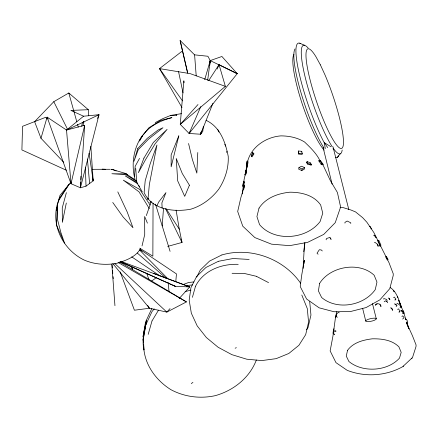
<?xml version="1.0" encoding="UTF-8"?>
<svg xmlns="http://www.w3.org/2000/svg" width="438" height="438" viewBox="0 0 438 438"><rect width="100%" height="100%" fill="white"/><g stroke="black" fill="none" stroke-linecap="round" stroke-linejoin="round"><path stroke-width="0.66" d="M153.054 203.15L152.862 256.203L139.733 248.193M304.541 242.838L303.085 268.401M90.836 146.281L93.19 180.828L86.018 186.161L80.45 187.776L80.691 182.323M80.806 179.596L80.959 176.191M83.165 125.755L83.346 121.665M256.356 359.981C249.671 377.852 233.35 390.597 215.277 395.656C200.292 398.947 184.612 396.97 171.044 389.754C156.99 381.06 145.925 366.639 143.943 349.967C141.857 339.998 143.905 330.132 146.653 320.523L145.821 325.078M197.784 152.523L196.837 173.13L192.298 159.229L188.564 143.516M48.021 118.966L47.123 117.127L71 183.719L80.45 187.776L84.66 125.295L66.532 130.064L47.123 117.127L40.986 138.271L63.784 162.372M344.92 223.106L344.969 222.367L347.192 221.031L350.8 222.816L350.745 223.555M162.208 225.992L163.494 208.362M134.444 176.399L135.183 166.292L139.519 158.386M148.006 198.945L149.347 184.507L156.968 144.967L150.103 164.053L145.202 180.719L144.129 192.611C152.052 209.95 174.176 212.359 190.902 209.161C202.126 205.685 211.691 198.425 218.759 189.167C225.088 179.465 228.767 168.061 228.231 156.393C225.51 142.317 220.051 126.757 206.095 120.351M203.292 126.609L202.794 131.373L200.637 134.231L189.112 133.481L180.264 124.387L183.856 80.8L184.102 82.837M175.753 281.765L176.47 273.925L139.996 249.463M209.736 65.361L210.235 60.597L207.891 56.256L194.598 54.854L180.122 40.526L187.557 72.911M246.512 165.164L247.147 161.129L247.919 161.272L247.93 162.191L247.284 165.307L246.512 165.164L247.147 161.129M247.284 165.307L247.53 163.046M245.942 171.198L245.045 174.85L245.784 170.76C247.098 171.083 246.145 175.101 245.045 174.85M242.783 186.221L243.599 181.655L244.251 181.775L243.933 184.338L243.435 186.342L242.783 186.221L243.599 181.655M242.269 193.935L243.358 185.378M243.61 183.402L244.108 179.454L247.831 163.456L245.789 172.473M243.435 186.342L243.577 185.203M303.802 251.713L304.919 242.915M303.572 266.364L303.748 265.023M303.917 263.681L304.35 260.32L301.831 274.412L300.238 286.228L300.479 287.071L306.616 299.017L319.149 307.832L334.019 311.741L350.192 311.61L366.058 307.569L379.877 299.855L389.782 288.658L393.209 275.557L393.264 273.827L388.993 262.674L373.806 232.458L366.924 222.301L362.642 217.653L355.546 211.915L351.024 210.037L342.79 207.497L340.107 207.497M212.917 103.308L200.637 134.231L200.9 132.205M207.683 80.187L210.235 60.597L221.907 56.48L237.221 73.683L189.112 133.481L200.812 106.582M209.972 62.629L210.235 60.597L237.221 73.683L236.077 73.047M245.357 174.406L246.829 165.033M143.456 342.675L143.281 335.13L143.429 338.503M57.991 202.088C50.321 224.886 63.083 249.939 84.266 260.09C94.4 264.437 105.405 265.127 116.218 263.517C125.295 260.594 135.298 257.528 140.45 248.779M209.917 62.618L210.235 60.597L204.716 79.639M245.784 170.76L245.198 174.778L245.592 174.855L245.921 172.868M143.062 336.707L145.542 322.05L151.893 308.423M143.056 340.2L145.575 325.357L152.008 311.549L154.236 308.894M143.084 340.058L145.58 326.381M81.714 126.237L82.464 122.229M336.176 315.623L335.585 317.67L336.274 315.119M298.946 167.623L298.65 169.156L301.798 170.535L304.339 169.134L304.634 167.606L301.519 166.221L298.946 167.623L302.1 169.002L304.634 167.606M301.798 170.535L302.1 169.002M336.647 311.752L335.459 317.714L332.913 336.264L330.142 350.909L335.968 362.637L347.197 370.34C365.095 377.332 385.867 376.056 402.681 366.705L412.508 357.523L415.985 346.672L416.089 345.002L412.415 335.65L406.278 322.248L408.665 328.369M66.308 203.013L62.366 222.367L62.256 207.891L66.368 192.654M56.48 210.393L57.143 207.163M57.942 203.287L59.99 195.375L70.868 182.137M298.415 151.011L298.798 154.094L302.143 154.417L302.291 153.716L301.744 151.329L298.415 151.011L298.798 154.094M301.59 152.024L301.744 151.329M132.314 269.573L132.906 266.906M143.084 336.565L146.653 320.523M247.7 161.151C251.483 146.653 266.309 136.941 280.955 135.873C289.343 135.961 297.358 137.57 304.58 142.011C310.17 147.371 315.891 152.829 319.516 159.761M243.665 189.577L244.683 185.099L240.911 197.412L237.686 211.466L242.761 226.178L254.85 237.582L271.494 244.158L289.606 245.652L307.728 242.318L323.759 234.396L335.251 222.652L340.616 207.01L337.402 192.463L330.394 180.697L322.614 164.124M243.856 183.489L244.251 181.775M80.45 187.776L99.032 114.707L83.581 116.212L66.532 130.064L71 183.719L84.66 125.295M142.027 245.942L144.726 234.554L144.639 216.503L147.42 223.145M226.627 152.484L226.939 151.225M200.637 134.231L201.535 130.935M192.408 297.331L195.507 286.233M148.197 334.375L151.975 320.999M146.325 215.6L151.28 201.485M71 183.719L71.514 182.449M97.488 118.506L99.032 114.707L66.532 130.064M217.138 69.051L219.044 64.671L237.221 73.683M157.083 205.575L158.611 202.142L165.975 192.583L161.89 202.909L162.142 208.214M196.722 277.062L200.297 270.049L209.545 261.086L221.842 254.943M399.297 311.686L398.996 312.261L400.157 311.1L398.438 308.845L397.584 309.425M149.905 202.734L150.552 201.54M139.399 141.096C145.202 128.104 158.698 120.959 171.915 117.63L160.598 120.488L148.805 127.852L143.215 134.931M395.196 299.647L394.939 300.118L395.914 299.116L394.288 297.079L393.576 297.605M189.112 133.481L190.13 131.707M252.71 152.709L251.242 155.178L251.472 156.497L252.096 156.842L253.898 153.913L252.71 152.709L253.898 153.913M142.607 135.216C133.481 147.666 131.082 164.272 134.931 179.049M139.755 140.549L142.476 136.004M152.046 320.879L158.523 310.137M251.472 156.497L253.268 153.568M306.644 329.721L308.062 327.487L310.953 315.037L309.699 301.612M58.106 201.453L69.138 184.163L58.736 199.416M208.702 80.592L219.044 64.671L225.373 86.368L180.264 124.387L181.004 123.248M383.491 299.077L383.852 298.546L386.727 299.461L387.132 300.895L386.77 301.426M384.192 301.766L385.763 300.747L387.597 302.236L387.252 302.74M195.567 286.14C203.451 270.481 221.475 263.687 238.223 264.338M306.534 162.52L307.252 161.622L310.301 162.865L311.593 164.699L311.226 165.225L307.449 164.026L306.534 162.52L306.885 162.148M307.449 164.026L307.815 163.5L306.901 161.989L307.252 161.622M309.934 163.39L310.301 162.865M337.211 157.401L340.271 153.82M180.264 124.387L197.998 104.523M170.043 308.582L166.834 312.108L149.446 308.243L134.428 310.224L120.171 271.905M179.208 298.508L189.747 286.923L153.448 273.312M147.535 199.553L148.455 198.545M88.755 115.802L88.339 109.703L68.799 92.993L53.797 101.687L34.618 121.682L40.986 138.271M376.007 304.421L375.41 305.226C376.056 302.379 381.58 303.726 380.918 306.578L380.764 305.587L379.921 304.684M403.135 366.453L403.518 366.097M411.556 358.596L412.081 358.098M374.49 242.652L374.906 242.323L377.611 244.3L378.492 246.052L378.076 246.38L377.195 244.628M182.361 51.005L159.509 68.613L182.005 107.589M318.787 160.806L319.57 160.237L320.506 160.571L323.124 164.305L322.335 164.869L321.065 164.217L318.787 160.806L319.718 161.14M319.964 160.96L320.506 160.571M321.065 164.217L321.853 163.648L323.124 164.305M151.559 281.07L156.426 277.626M191.286 383.557L192.928 382.407M396.812 303.895L397.54 303.392L400.102 305.406L400.743 307.356L400.009 307.854M401.86 316.455L402.752 315.847L404.104 317.725L402.621 319.056M155.216 122.613L162.859 118.638L170.721 115.397L181.463 113.656M119.924 262.034L186.435 301.908L166.834 312.108L114.827 263.572M371.013 228.921L371.38 228.735L370.148 226.369L369.327 226.326M218.376 261.3L205.964 267.459L196.635 276.471L190.946 287.64L189.178 300.167L191.335 313.197L197.193 325.899L206.325 337.49L218.135 347.274L231.888 354.665L246.753 359.204L261.82 360.578L276.143 358.656L288.795 353.488L298.891 345.33L305.68 334.648L308.582 322.116L307.29 308.582L301.793 295.02M235.135 348.205L236.361 347.684M377.622 240.714L378.782 240.248L380.978 245.247L379.817 245.707L379.199 244.043M183.007 284.607L188.586 282.505L193.886 281.935M186.676 286.228L189.189 285.28L192.545 284.919M402.823 310.931L403.393 310.75L404.236 313.301L403.666 313.482L403.513 312.841M167.721 246.391L182.016 242.433L179.29 229.2L176.087 210.092M185.104 291.582L191.017 290.098M376.538 304.158L377.173 304.01M92.303 169.747L94.29 169.303L110.245 169.287M221.984 254.916C250.64 246.55 283.846 258.781 300.665 283.298M218.518 261.272L233.065 258.519L249.151 259.433M88.339 109.703L70.863 110.42L83.581 116.212M232.085 273.296L244.048 273.389L256.312 276.285M335.147 331.106L336.077 331.133L334.457 330.745L333.209 333.559L334.55 334.429L333.893 333.92M170.721 115.397L176.728 115.627L176.076 114.526M102.136 169.134L105.372 169.287M111.197 169.566L113.141 169.659L116.201 170.979M298.946 153.399L302.291 153.716M247.152 162.049L247.93 162.191M245.855 170.809L245.926 171.138L245.855 170.809L246.249 170.88M246.271 171.805L246.074 171.773M243.074 183.938L243.446 184.009M243.282 184.217L243.933 184.338M334.21 329.026L333.729 328.927L333.203 331.697L332.979 333.362L333.46 333.46M111.591 169.314L126.106 173.612L127.639 174.888M307.815 163.5L311.593 164.699M225.373 86.368L190.311 73.677L159.509 68.613L182.531 100.882M120.987 261.366L189.747 286.923L175.337 286.332L120.001 261.721M393.45 290.701L394.731 291.675M299.729 43.203L304.651 45.311M120.828 261.749L175.337 286.332L173.634 285.182M66.319 170.229L21.9 149.933L22.562 126.303L45.776 117.269L47.08 118.84M339.231 312.836L338.273 312.338L336.614 314.117L336.504 316.751L337.468 317.249M256.427 276.334L268.554 282.62M137.078 182.509L125.246 175.901L137.844 183.851M118.107 262.444L186.435 301.908M136.552 181.173L125.772 174.702L111.904 173.738L126.133 173.87L135.758 180.286M330.914 146.73L324.23 142.679A60.334 10.452 71.2 0 1 299.762 75.955A60.334 10.452 71.2 0 1 300.687 43.647M131.696 256.843L160.034 275.995M140.472 250.021L142.109 251.242M390.203 287.514C397.036 291.998 398.848 300.337 401.504 307.531L398.624 300.139L403.206 311.489M395.103 304.18L394.66 303.857L396.784 305.007L396.948 305.598L396.187 306.359L396.144 305.74M137.324 253.076L166.09 278.245M318.092 254.232L317.024 253.224L319.335 249.742L321.24 249.945L322.302 250.952M139.574 250.005L167.705 278.584M393.527 290.75L394.277 291.801M389.448 298.847L388.621 297.993L389.623 298.798L389.842 299.723L389.71 299.296M397.469 296.805L397.863 297.506M112.796 263.528L149.446 308.243L147.639 305.346M395.355 304.443L395.596 304.755M402.232 311.708L400.962 310.394L403.174 311.971L402.938 313.586L402.73 312.601M112.752 202.46L123.155 217.04L132.988 227.733L127.255 212.091L117.8 191.882M327.744 147.633L324.23 142.679L325.303 148.559M330.099 237.905L331.101 239.356L329.885 237.434L326.617 238.486L326.086 239.345L326.299 239.816M319.57 160.237L321.853 163.648M150.081 204.973L139.777 189.484L123.308 180.16L139.032 191.86L149.303 208.587M166.27 208.915L179.29 229.2M120.549 261.929L121.266 263.09M142.355 191.964L136.766 182.465L135.72 168.477M138.835 185.592L139.514 186.769M53.797 101.687L67.737 129.692M165.537 208.652L182.016 242.433L181.173 239.843M377.885 241.267L378.936 243.484M217.845 129.643L219 132.079M224.782 144.266L225.652 146.095M136.262 180.456L136.924 182.104M405.561 319.554C404.416 317.638 407.121 319.795 407.274 320.868C407.942 321.525 406.951 324.279 406.743 322.965M146.631 273.241L148.991 279.658M406.409 321.946L406.595 322.505M403.672 312.672L406.01 319.8M406.858 322.39L408.983 328.872M131.34 266.309L132.347 269.573M155.479 204.113L170.081 251.352M68.799 92.993L76.809 121.835M77.537 124.458L78.265 127.075M92.642 178.863L93.19 180.828L89.089 153.234M332.984 146.746L348.812 209.621M372.47 303.611L376.302 318.831A5.398 1.341 -12.5 0 1 368.347 321.651A5.398 1.341 -12.5 0 1 368.424 319.253A5.398 1.341 -12.5 0 1 376.302 318.831M323.118 147.573L332.103 184.119M362.642 308.379L365.746 321.005M180.122 40.526L187.732 72.998M92.588 178.211L93.19 180.828M178.523 71.509L183.007 92.829M379.976 245.455L380.102 246.61M333.274 149.363L333.137 148.077A57.318 9.663 71.3 0 0 342.166 150.059M87.419 159.021L89.609 183.489M112.095 265.258L112.325 267.952M112.555 270.646L112.785 273.339M113.075 276.707L113.245 278.727M168.28 282.63L169.03 291.965M194.598 54.854L196.208 75.867M111.816 264.119L114.948 305.68M143.544 344L143.943 349.967L143.669 343.901M83.773 121.644L83.822 123.001M85.355 167.146L86.018 186.161M332.201 146.686A57.318 9.663 71.3 0 1 305.182 77.236A57.318 9.663 71.3 0 1 308.122 48.027M324.043 148.132A57.164 10.129 71.2 0 1 300.933 92.5A57.164 10.129 71.2 0 1 295.031 48.925M338.596 155.873A60.334 10.452 71.2 0 1 335.437 157.302M324.186 150.141A52.336 9.444 71.2 0 1 301.037 100.231A52.336 9.444 71.2 0 1 293.931 54.438M392.568 309.912L392.568 310.301L392.415 308.96L390.773 307.75L392.568 309.912M57.471 203.5L57.345 218.901L60.844 232.414L64.534 243.068L56.453 225.012L57.471 203.5M319.592 283.408L318.41 290.909L321.607 297.479C336.942 310.608 363.923 305.812 375.251 289.606L376.965 282.099L374.189 275.288C359.341 261.157 330.126 266.331 319.592 283.408M347.553 350.307L346.266 356.078L348.905 361.503C362.697 372.875 387.444 371.468 399.494 358.12L401.181 352.36L398.87 346.786C391.857 339.872 381.657 338.656 372.251 338.82C363.102 339.965 353.269 342.472 347.553 350.307M178.808 135.879L171.165 166.834L171.127 154.888L178.808 135.879M259.033 208.127L256.92 216.564L259.553 224.612C274.33 242.269 306.66 239.422 320.118 221.524L322.768 213.202L320.665 204.979C313.717 195.069 301.317 192.194 289.852 192.2C278.01 193.399 265.817 197.752 259.033 208.127M137.756 148.542L133.957 161.255L138.304 149.61L148.52 139.136L162.969 127.748L158.102 129.998L147.294 138.304L137.756 148.542M143.938 158.091L138.386 172.698L145.465 159.804L155.151 143.708L167.13 129.363L153.344 142.459L143.938 158.091M189.419 185.208L184.71 196.366L177.691 180.861L176.24 158.49L182.235 173.426L189.419 185.208M374.052 235.201L373.833 235.376L375.267 236.438L375.853 237.588L376.072 237.418L375.492 236.263L374.052 235.201M386.475 256.498L385.654 256.843L387.285 259.958L388.106 259.608L386.475 256.498M320.375 64.84L315.957 56.748A52.582 8.689 71.3 0 0 312.217 87.731A52.582 8.689 71.3 0 0 342.215 147.989A52.582 8.689 71.3 0 0 325.023 74.958L320.375 64.84"/></g></svg>
